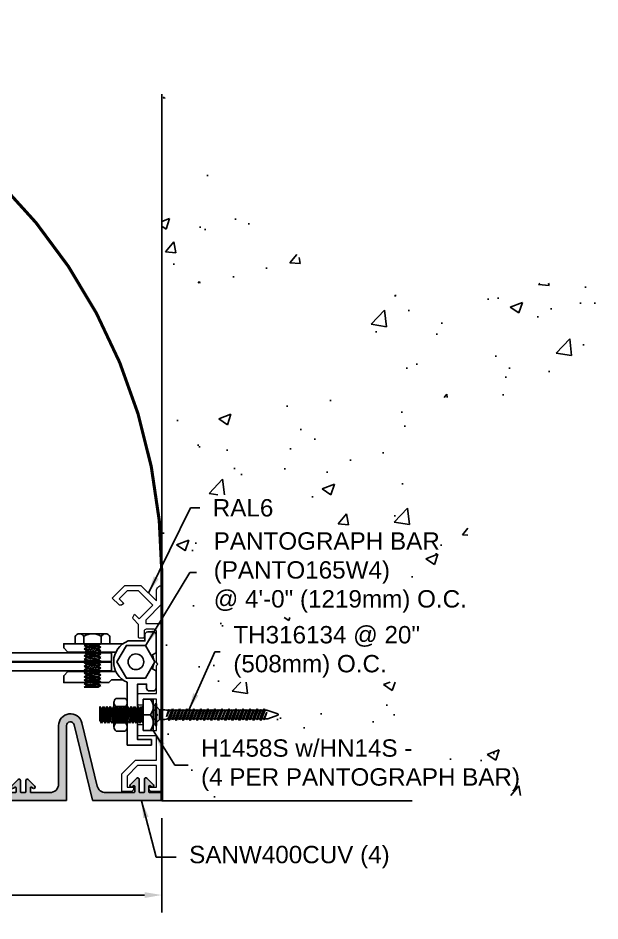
# Model space of a CAD drawing. Header units: inches. Extents: x 1.1 to 35.6, y -15.9 to 21.6.
# Drawn here: x 27.26 to 35.65, y -15.91 to -2.9 of the extents above; entities that cross this region are included whole.
import ezdxf

# ---------------------------------------------------------------- set-up
doc = ezdxf.new("R2010")
doc.units = ezdxf.units.IN
doc.header["$MEASUREMENT"] = 0
for name, color, linetype in [('Anchors', 4, 'Continuous'), ('Conditions', 1, 'Continuous'), ('Dimensions', 3, 'Continuous'), ('Fillers', 2, 'Continuous'), ('Metals', 7, 'Continuous'), ('Text', 2, 'Continuous')]:
    doc.layers.add(name, color=color, linetype=linetype)
doc.styles.add('Arial', font='arial.ttf')
doc.dimstyles.new('Arial', dxfattribs={"dimtxt": 0.25, "dimasz": 0.25, "dimexe": 0.25, "dimexo": 0.25, "dimgap": 0.25, "dimtad": 0, "dimtih": 1, "dimtoh": 1, "dimdec": 4, "dimzin": 0, "dimdsep": 46, "dimlunit": 4, "dimtxsty": 'Arial', "dimcen": 0.25, "dimadec": 0, "dimazin": 0, "dimtfac": 1, "dimtdec": 4, "dimtofl": 0, "dimtmove": 0, "dimatfit": 3, "dimfxl": 0, "dimfrac": 2, "dimtolj": 1, "dimtzin": 0, "dimarcsym": 0})

# ---------------------------------------------------------------- blocks, each defined once
blk = doc.blocks.new('H1458S')
for p, q in [((-0.188, 0.144), (0.187, 0.144)), ((-0.25, 0.104), (-0.25, 0)), ((-0.25, 0), (0.25, 0)), ((-0.125, 0), (-0.125, 0.104)), ((-0.119, 0), (-0.085, -0.02)), ((-0.085, -0.02), (0.048, 0)), ((0.125, 0), (0.125, 0.104)), ((0.25, 0.104), (0.25, 0)), ((-0.119, -0.05), (0.119, -0.025)), ((-0.119, -0.05), (-0.085, -0.03)), ((-0.119, -0.05), (-0.085, -0.07)), ((-0.119, -0.1), (0.119, -0.075)), ((-0.119, -0.1), (-0.085, -0.08)), ((-0.119, -0.1), (-0.085, -0.12)), ((-0.119, -0.15), (0.119, -0.125)), ((-0.085, -0.03), (0.085, -0.005)), ((-0.085, -0.02), (-0.085, -0.03)), ((-0.085, -0.07), (0.085, -0.045)), ((-0.085, -0.08), (0.085, -0.055)), ((-0.085, -0.07), (-0.085, -0.08)), ((-0.085, -0.12), (0.085, -0.095)), ((-0.085, -0.13), (0.085, -0.105)), ((-0.085, -0.12), (-0.085, -0.13)), ((0.094, 0), (0.085, -0.005)), ((0.119, -0.025), (0.085, -0.005)), ((0.119, -0.025), (0.085, -0.045)), ((0.085, -0.045), (0.085, -0.055)), ((0.119, -0.075), (0.085, -0.055)), ((0.119, -0.075), (0.085, -0.095)), ((0.085, -0.095), (0.085, -0.105)), ((0.119, -0.125), (0.085, -0.105)), ((0.119, -0.125), (0.085, -0.145)), ((-0.119, -0.15), (-0.085, -0.13)), ((-0.119, -0.15), (-0.085, -0.17)), ((-0.119, -0.2), (0.119, -0.175)), ((-0.119, -0.2), (-0.085, -0.18)), ((-0.119, -0.2), (-0.085, -0.22)), ((-0.119, -0.25), (0.119, -0.225)), ((-0.119, -0.25), (-0.085, -0.23)), ((-0.119, -0.25), (-0.085, -0.27)), ((-0.085, -0.17), (0.085, -0.145)), ((-0.085, -0.18), (0.085, -0.155)), ((-0.085, -0.17), (-0.085, -0.18)), ((-0.085, -0.22), (0.085, -0.195)), ((-0.085, -0.23), (0.085, -0.205)), ((-0.085, -0.22), (-0.085, -0.23)), ((-0.085, -0.27), (0.085, -0.245)), ((-0.085, -0.28), (0.085, -0.255)), ((0.085, -0.145), (0.085, -0.155)), ((0.119, -0.175), (0.085, -0.155)), ((0.119, -0.175), (0.085, -0.195)), ((0.085, -0.195), (0.085, -0.205)), ((0.119, -0.225), (0.085, -0.205)), ((0.119, -0.225), (0.085, -0.245)), ((0.085, -0.245), (0.085, -0.255)), ((0.119, -0.275), (0.085, -0.255)), ((-0.119, -0.3), (0.119, -0.275)), ((-0.119, -0.3), (-0.085, -0.28)), ((-0.119, -0.3), (-0.085, -0.32)), ((-0.119, -0.35), (0.119, -0.325)), ((-0.119, -0.35), (-0.085, -0.33)), ((-0.119, -0.35), (-0.085, -0.37)), ((-0.119, -0.4), (0.119, -0.375)), ((-0.119, -0.4), (-0.085, -0.38)), ((-0.085, -0.27), (-0.085, -0.28)), ((-0.085, -0.32), (0.085, -0.295)), ((-0.085, -0.33), (0.085, -0.305)), ((-0.085, -0.32), (-0.085, -0.33)), ((-0.085, -0.37), (0.085, -0.345)), ((-0.085, -0.38), (0.085, -0.355)), ((-0.085, -0.37), (-0.085, -0.38)), ((0.119, -0.275), (0.085, -0.295)), ((0.085, -0.295), (0.085, -0.305)), ((0.119, -0.325), (0.085, -0.305)), ((0.119, -0.325), (0.085, -0.345)), ((0.085, -0.345), (0.085, -0.355)), ((0.119, -0.375), (0.085, -0.355)), ((0.119, -0.375), (0.085, -0.395)), ((-0.119, -0.4), (-0.085, -0.42)), ((-0.119, -0.45), (0.119, -0.425)), ((-0.119, -0.45), (-0.085, -0.43)), ((-0.119, -0.45), (-0.085, -0.47)), ((-0.119, -0.5), (0.119, -0.475)), ((-0.119, -0.5), (-0.085, -0.48)), ((-0.119, -0.5), (-0.085, -0.52)), ((-0.085, -0.42), (0.085, -0.395)), ((-0.085, -0.43), (0.085, -0.405)), ((-0.085, -0.42), (-0.085, -0.43)), ((-0.085, -0.47), (0.085, -0.445)), ((-0.085, -0.48), (0.085, -0.455)), ((-0.085, -0.47), (-0.085, -0.48)), ((-0.085, -0.52), (0.085, -0.495)), ((-0.085, -0.53), (0.085, -0.505)), ((-0.085, -0.52), (-0.085, -0.53)), ((0.085, -0.395), (0.085, -0.405)), ((0.119, -0.425), (0.085, -0.405)), ((0.119, -0.425), (0.085, -0.445)), ((0.085, -0.445), (0.085, -0.455)), ((0.119, -0.475), (0.085, -0.455)), ((0.119, -0.475), (0.085, -0.495)), ((0.085, -0.495), (0.085, -0.505)), ((0.119, -0.525), (0.085, -0.505)), ((-0.119, -0.55), (0.119, -0.525)), ((-0.119, -0.55), (-0.085, -0.53)), ((-0.119, -0.55), (-0.085, -0.57)), ((-0.119, -0.6), (0.119, -0.575)), ((-0.119, -0.6), (-0.085, -0.58)), ((-0.119, -0.6), (-0.085, -0.62)), ((-0.085, -0.57), (0.085, -0.545)), ((-0.085, -0.58), (0.085, -0.555)), ((-0.085, -0.57), (-0.085, -0.58)), ((-0.085, -0.62), (0.085, -0.595)), ((-0.085, -0.62), (-0.085, -0.625)), ((-0.085, -0.625), (0.119, -0.625)), ((-0.048, -0.625), (0.085, -0.605)), ((0.119, -0.525), (0.085, -0.545)), ((0.085, -0.545), (0.085, -0.555)), ((0.119, -0.575), (0.085, -0.555)), ((0.119, -0.575), (0.085, -0.595)), ((0.085, -0.595), (0.085, -0.605)), ((0.119, -0.625), (0.085, -0.605))]:
    blk.add_line(p, q)
for centre, radius, start, end in [((-0.188, 0.075), 0.0688, 24.7615, 155.2385), ((0, -0.071), 0.215, 54.5107, 125.4893), ((0.187, 0.075), 0.0688, 24.7615, 155.2385)]:
    blk.add_arc(centre, radius, start, end)
blk = doc.blocks.new('HN14S')
for p, q in [((-0.176, 0), (0.176, 0)), ((-0.234, -0.161), (-0.234, -0.03)), ((-0.117, -0.161), (-0.117, -0.03)), ((0.117, -0.161), (0.117, -0.03)), ((0.235, -0.161), (0.235, -0.03)), ((-0.176, -0.191), (0.176, -0.191))]:
    blk.add_line(p, q)
for centre, radius, start, end in [((-0.176, -0.072), 0.0723, 35.7751, 144.2249), ((0, -0.244), 0.244, 61.2813, 118.7187), ((0.176, -0.072), 0.0723, 35.7751, 144.2249), ((-0.176, -0.119), 0.0723, 215.7751, 324.2249), ((0, 0.053), 0.244, 241.2813, 298.7187), ((0.176, -0.119), 0.0723, 215.7751, 324.2249)]:
    blk.add_arc(centre, radius, start, end)
blk = doc.blocks.new('H1458 TURNED')
for p, q in [((2.003, 22.663), (1.859, 22.663)), ((1.859, 22.213), (1.859, 22.663)), ((2.003, 22.213), (2.003, 22.663)), ((2.003, 22.532), (2.009, 22.523)), ((2.028, 22.557), (2.009, 22.523)), ((2.034, 22.353), (2.009, 22.523)), ((2.028, 22.557), (2.048, 22.523)), ((2.053, 22.319), (2.028, 22.557)), ((2.073, 22.353), (2.048, 22.523)), ((2.048, 22.523), (2.059, 22.523)), ((2.078, 22.557), (2.059, 22.523)), ((2.084, 22.353), (2.059, 22.523)), ((2.078, 22.557), (2.098, 22.523)), ((2.103, 22.319), (2.078, 22.557)), ((2.123, 22.353), (2.098, 22.523)), ((2.098, 22.523), (2.109, 22.523)), ((2.128, 22.557), (2.109, 22.523)), ((2.134, 22.353), (2.109, 22.523)), ((2.128, 22.557), (2.148, 22.523)), ((2.153, 22.319), (2.128, 22.557)), ((2.173, 22.353), (2.148, 22.523)), ((2.148, 22.523), (2.159, 22.523)), ((2.178, 22.557), (2.159, 22.523)), ((2.184, 22.353), (2.159, 22.523)), ((2.178, 22.557), (2.198, 22.523)), ((2.203, 22.319), (2.178, 22.557)), ((2.223, 22.353), (2.198, 22.523)), ((2.198, 22.523), (2.209, 22.523)), ((2.228, 22.557), (2.209, 22.523)), ((2.234, 22.353), (2.209, 22.523)), ((2.228, 22.557), (2.248, 22.523)), ((2.253, 22.319), (2.228, 22.557)), ((2.273, 22.353), (2.248, 22.523)), ((2.248, 22.523), (2.259, 22.523)), ((2.278, 22.557), (2.259, 22.523)), ((2.284, 22.353), (2.259, 22.523)), ((2.278, 22.557), (2.298, 22.523)), ((2.303, 22.319), (2.278, 22.557)), ((2.298, 22.523), (2.309, 22.523)), ((2.323, 22.353), (2.298, 22.523)), ((2.328, 22.557), (2.309, 22.523)), ((2.334, 22.353), (2.309, 22.523)), ((2.328, 22.557), (2.348, 22.523)), ((2.353, 22.319), (2.328, 22.557)), ((2.373, 22.353), (2.348, 22.523)), ((2.348, 22.523), (2.359, 22.523)), ((2.378, 22.557), (2.359, 22.523)), ((2.384, 22.353), (2.359, 22.523)), ((2.378, 22.557), (2.398, 22.523)), ((2.403, 22.319), (2.378, 22.557)), ((2.423, 22.353), (2.398, 22.523)), ((2.398, 22.523), (2.409, 22.523)), ((2.428, 22.557), (2.409, 22.523)), ((2.434, 22.353), (2.409, 22.523)), ((2.428, 22.557), (2.448, 22.523)), ((2.453, 22.319), (2.428, 22.557)), ((2.473, 22.353), (2.448, 22.523)), ((2.448, 22.523), (2.459, 22.523)), ((2.478, 22.557), (2.459, 22.523)), ((2.484, 22.353), (2.459, 22.523)), ((2.478, 22.557), (2.498, 22.523)), ((2.503, 22.319), (2.478, 22.557)), ((2.523, 22.353), (2.498, 22.523)), ((2.498, 22.523), (2.509, 22.523)), ((2.528, 22.557), (2.509, 22.523)), ((2.534, 22.353), (2.509, 22.523)), ((2.528, 22.557), (2.548, 22.523)), ((2.553, 22.319), (2.528, 22.557)), ((2.573, 22.353), (2.548, 22.523)), ((2.548, 22.523), (2.559, 22.523)), ((2.578, 22.557), (2.559, 22.523)), ((2.584, 22.353), (2.559, 22.523)), ((2.578, 22.557), (2.598, 22.523)), ((2.603, 22.319), (2.578, 22.557)), ((2.598, 22.523), (2.609, 22.523)), ((2.623, 22.353), (2.598, 22.523)), ((2.628, 22.557), (2.609, 22.523)), ((2.628, 22.389), (2.609, 22.523)), ((2.628, 22.353), (2.628, 22.557)), ((1.899, 22.438), (2.003, 22.438)), ((2.023, 22.353), (2.003, 22.486)), ((2.003, 22.319), (2.023, 22.353)), ((2.023, 22.353), (2.034, 22.353)), ((2.053, 22.319), (2.034, 22.353)), ((2.053, 22.319), (2.073, 22.353)), ((2.073, 22.353), (2.084, 22.353)), ((2.103, 22.319), (2.084, 22.353)), ((2.103, 22.319), (2.123, 22.353)), ((2.123, 22.353), (2.134, 22.353)), ((2.153, 22.319), (2.134, 22.353)), ((2.153, 22.319), (2.173, 22.353)), ((2.173, 22.353), (2.184, 22.353)), ((2.203, 22.319), (2.184, 22.353)), ((2.203, 22.319), (2.223, 22.353)), ((2.223, 22.353), (2.234, 22.353)), ((2.253, 22.319), (2.234, 22.353)), ((2.253, 22.319), (2.273, 22.353)), ((2.273, 22.353), (2.284, 22.353)), ((2.303, 22.319), (2.284, 22.353)), ((2.303, 22.319), (2.323, 22.353)), ((2.323, 22.353), (2.334, 22.353)), ((2.353, 22.319), (2.334, 22.353)), ((2.353, 22.319), (2.373, 22.353)), ((2.373, 22.353), (2.384, 22.353)), ((2.403, 22.319), (2.384, 22.353)), ((2.403, 22.319), (2.423, 22.353)), ((2.423, 22.353), (2.434, 22.353)), ((2.453, 22.319), (2.434, 22.353)), ((2.453, 22.319), (2.473, 22.353)), ((2.473, 22.353), (2.484, 22.353)), ((2.503, 22.319), (2.484, 22.353)), ((2.503, 22.319), (2.523, 22.353)), ((2.523, 22.353), (2.534, 22.353)), ((2.553, 22.319), (2.534, 22.353)), ((2.553, 22.319), (2.573, 22.353)), ((2.573, 22.353), (2.584, 22.353)), ((2.603, 22.319), (2.584, 22.353)), ((2.603, 22.319), (2.623, 22.353)), ((2.623, 22.353), (2.628, 22.353)), ((2.003, 22.213), (1.859, 22.213)), ((2.003, 22.213), (1.899, 22.213))]:
    blk.add_line(p, q)
for centre in [(2.036, 22.551), (2.036, 22.326)]:
    blk.add_arc(centre, 0.177, 140.4539, 219.5461)
blk = doc.blocks.new('TH316134 BEYOND')
for p, q in [((-0.157, 0.019), (0.157, 0.019)), ((-0.157, 0), (-0.157, 0.019)), ((-0.157, 0), (0.157, 0)), ((-0.135, 0.029), (-0.134, 0.046)), ((-0.115, 0), (-0.07, -0.045)), ((-0.065, 0.019), (-0.065, 0.046)), ((0.064, 0.019), (0.064, 0.046)), ((0.115, 0), (0.07, -0.045)), ((0.135, 0.029), (0.134, 0.046)), ((0.157, 0.019), (0.157, 0)), ((-0.07, -0.045), (0.07, -0.045)), ((-0.07, -0.045), (-0.07, -0.112)), ((-0.069, -0.122), (-0.063, -0.148)), ((0.069, -0.122), (0.063, -0.148)), ((0.07, -0.045), (0.07, -0.112)), ((-0.086, -0.234), (0.086, -0.184)), ((-0.086, -0.234), (-0.062, -0.221)), ((-0.086, -0.234), (-0.062, -0.247)), ((-0.074, -0.184), (0.032, -0.147)), ((-0.074, -0.184), (-0.062, -0.177)), ((-0.074, -0.184), (-0.062, -0.19)), ((-0.074, -0.285), (0.074, -0.234)), ((0.032, -0.147), (-0.062, -0.19)), ((-0.062, -0.177), (0.032, -0.147)), ((-0.062, -0.157), (-0.062, -0.177)), ((0.062, -0.171), (-0.062, -0.221)), ((-0.062, -0.19), (-0.062, -0.221)), ((0.062, -0.197), (-0.062, -0.247)), ((-0.062, -0.279), (0.062, -0.228)), ((0.062, -0.241), (-0.062, -0.291)), ((-0.062, -0.247), (-0.062, -0.279)), ((0.062, -0.157), (0.062, -0.171)), ((0.086, -0.184), (0.062, -0.171)), ((0.086, -0.184), (0.062, -0.197)), ((0.062, -0.197), (0.062, -0.228)), ((0.074, -0.234), (0.062, -0.228)), ((0.074, -0.234), (0.062, -0.241)), ((0.062, -0.241), (0.062, -0.272)), ((-0.086, -0.336), (0.086, -0.285)), ((-0.086, -0.336), (-0.062, -0.323)), ((-0.086, -0.336), (-0.062, -0.349)), ((-0.086, -0.437), (0.086, -0.387)), ((-0.074, -0.285), (-0.062, -0.279)), ((-0.074, -0.285), (-0.062, -0.291)), ((-0.074, -0.387), (0.074, -0.336)), ((-0.074, -0.387), (-0.062, -0.381)), ((-0.074, -0.387), (-0.062, -0.393)), ((0.062, -0.272), (-0.062, -0.323)), ((-0.062, -0.291), (-0.062, -0.323)), ((0.062, -0.298), (-0.062, -0.349)), ((-0.062, -0.381), (0.062, -0.33)), ((0.062, -0.342), (-0.062, -0.393)), ((-0.062, -0.349), (-0.062, -0.381)), ((0.062, -0.374), (-0.062, -0.425)), ((0.086, -0.285), (0.062, -0.272)), ((0.086, -0.285), (0.062, -0.298)), ((0.062, -0.298), (0.062, -0.33)), ((0.074, -0.336), (0.062, -0.33)), ((0.074, -0.336), (0.062, -0.342)), ((0.062, -0.342), (0.062, -0.374)), ((0.086, -0.387), (0.062, -0.374)), ((0.086, -0.387), (0.062, -0.4)), ((-0.086, -0.437), (-0.062, -0.425)), ((-0.086, -0.437), (-0.062, -0.45)), ((-0.086, -0.539), (0.086, -0.488)), ((-0.074, -0.488), (0.074, -0.437)), ((-0.074, -0.488), (-0.062, -0.482)), ((-0.074, -0.488), (-0.062, -0.494)), ((-0.062, -0.393), (-0.062, -0.425)), ((0.062, -0.4), (-0.062, -0.45)), ((-0.062, -0.482), (0.062, -0.431)), ((0.062, -0.444), (-0.062, -0.494)), ((-0.062, -0.45), (-0.062, -0.482)), ((0.062, -0.475), (-0.062, -0.526)), ((-0.062, -0.494), (-0.062, -0.526)), ((0.062, -0.501), (-0.062, -0.552)), ((0.062, -0.4), (0.062, -0.431)), ((0.074, -0.437), (0.062, -0.431)), ((0.074, -0.437), (0.062, -0.444)), ((0.062, -0.444), (0.062, -0.475)), ((0.086, -0.488), (0.062, -0.475)), ((0.086, -0.488), (0.062, -0.501)), ((0.062, -0.501), (0.062, -0.533)), ((-0.086, -0.539), (-0.062, -0.526)), ((-0.086, -0.539), (-0.062, -0.552)), ((-0.086, -0.641), (0.086, -0.59)), ((-0.086, -0.641), (-0.062, -0.628)), ((-0.086, -0.641), (-0.062, -0.654)), ((-0.074, -0.59), (0.074, -0.539)), ((-0.074, -0.59), (-0.062, -0.584)), ((-0.074, -0.59), (-0.062, -0.596)), ((-0.074, -0.691), (0.074, -0.641)), ((-0.062, -0.584), (0.062, -0.533)), ((0.062, -0.545), (-0.062, -0.596)), ((-0.062, -0.552), (-0.062, -0.584)), ((0.062, -0.577), (-0.062, -0.628)), ((-0.062, -0.596), (-0.062, -0.628)), ((0.062, -0.603), (-0.062, -0.654)), ((-0.062, -0.685), (0.062, -0.634)), ((0.062, -0.647), (-0.062, -0.698)), ((0.074, -0.539), (0.062, -0.533)), ((0.074, -0.539), (0.062, -0.545)), ((0.062, -0.545), (0.062, -0.577)), ((0.086, -0.59), (0.062, -0.577)), ((0.086, -0.59), (0.062, -0.603)), ((0.062, -0.603), (0.062, -0.634)), ((0.074, -0.641), (0.062, -0.634)), ((0.074, -0.641), (0.062, -0.647)), ((0.062, -0.647), (0.062, -0.678)), ((-0.086, -0.742), (0.086, -0.691)), ((-0.086, -0.742), (-0.062, -0.729)), ((-0.086, -0.742), (-0.062, -0.755)), ((-0.074, -0.691), (-0.062, -0.685)), ((-0.074, -0.691), (-0.062, -0.698)), ((-0.074, -0.793), (0.074, -0.742)), ((-0.062, -0.654), (-0.062, -0.685)), ((0.062, -0.678), (-0.062, -0.729)), ((-0.062, -0.698), (-0.062, -0.729)), ((0.062, -0.704), (-0.062, -0.755)), ((-0.062, -0.787), (0.062, -0.736)), ((0.062, -0.748), (-0.062, -0.799)), ((-0.062, -0.755), (-0.062, -0.787)), ((0.062, -0.78), (-0.062, -0.831)), ((0.086, -0.691), (0.062, -0.678)), ((0.086, -0.691), (0.062, -0.704)), ((0.062, -0.704), (0.062, -0.736)), ((0.074, -0.742), (0.062, -0.736)), ((0.074, -0.742), (0.062, -0.748)), ((0.062, -0.748), (0.062, -0.78)), ((0.086, -0.793), (0.062, -0.78)), ((-0.086, -0.844), (0.086, -0.793)), ((-0.086, -0.844), (-0.062, -0.831)), ((-0.086, -0.844), (-0.062, -0.857)), ((-0.086, -0.945), (0.086, -0.895)), ((-0.074, -0.793), (-0.062, -0.787)), ((-0.074, -0.793), (-0.062, -0.799)), ((-0.074, -0.895), (0.074, -0.844)), ((-0.074, -0.895), (-0.062, -0.888)), ((-0.074, -0.895), (-0.062, -0.901)), ((-0.062, -0.799), (-0.062, -0.831)), ((0.062, -0.806), (-0.062, -0.857)), ((-0.062, -0.888), (0.062, -0.838)), ((0.062, -0.85), (-0.062, -0.901)), ((-0.062, -0.857), (-0.062, -0.888)), ((0.062, -0.882), (-0.062, -0.932)), ((-0.062, -0.901), (-0.062, -0.932)), ((0.062, -0.907), (-0.062, -0.958)), ((0.086, -0.793), (0.062, -0.806)), ((0.062, -0.806), (0.062, -0.838)), ((0.074, -0.844), (0.062, -0.838)), ((0.074, -0.844), (0.062, -0.85)), ((0.062, -0.85), (0.062, -0.882)), ((0.086, -0.895), (0.062, -0.882)), ((0.086, -0.895), (0.062, -0.907)), ((0.062, -0.907), (0.062, -0.939)), ((-0.086, -0.945), (-0.062, -0.932)), ((-0.086, -0.945), (-0.062, -0.958)), ((-0.086, -1.047), (0.086, -0.996)), ((-0.086, -1.047), (-0.062, -1.034)), ((-0.074, -0.996), (0.074, -0.945)), ((-0.074, -0.996), (-0.062, -0.99)), ((-0.074, -0.996), (-0.062, -1.002)), ((-0.062, -0.99), (0.062, -0.939)), ((0.062, -0.951), (-0.062, -1.002)), ((-0.062, -0.958), (-0.062, -0.99)), ((0.062, -0.983), (-0.062, -1.034)), ((-0.062, -1.002), (-0.062, -1.034)), ((0.062, -1.009), (-0.062, -1.06)), ((0.074, -0.945), (0.062, -0.939)), ((0.074, -0.945), (0.062, -0.951)), ((0.062, -0.951), (0.062, -0.983)), ((0.086, -0.996), (0.062, -0.983)), ((0.086, -0.996), (0.062, -1.009)), ((0.062, -1.009), (0.062, -1.041)), ((-0.086, -1.047), (-0.062, -1.06)), ((-0.086, -1.148), (0.086, -1.098)), ((-0.086, -1.148), (-0.062, -1.136)), ((-0.086, -1.148), (-0.062, -1.161)), ((-0.074, -1.098), (0.074, -1.047)), ((-0.074, -1.098), (-0.062, -1.091)), ((-0.074, -1.098), (-0.062, -1.104)), ((-0.074, -1.199), (0.074, -1.148)), ((-0.062, -1.091), (0.062, -1.041)), ((0.062, -1.053), (-0.062, -1.104)), ((-0.062, -1.06), (-0.062, -1.091)), ((0.062, -1.085), (-0.062, -1.136)), ((-0.062, -1.104), (-0.062, -1.136)), ((0.062, -1.111), (-0.062, -1.161)), ((-0.062, -1.193), (0.062, -1.142)), ((0.062, -1.155), (-0.062, -1.205)), ((-0.062, -1.161), (-0.062, -1.193)), ((0.074, -1.047), (0.062, -1.041)), ((0.074, -1.047), (0.062, -1.053)), ((0.062, -1.053), (0.062, -1.085)), ((0.086, -1.098), (0.062, -1.085)), ((0.086, -1.098), (0.062, -1.111)), ((0.062, -1.111), (0.062, -1.142)), ((0.074, -1.148), (0.062, -1.142)), ((0.074, -1.148), (0.062, -1.155)), ((0.062, -1.155), (0.062, -1.186)), ((-0.086, -1.25), (0.086, -1.199)), ((-0.086, -1.25), (-0.062, -1.237)), ((-0.086, -1.25), (-0.062, -1.263)), ((-0.074, -1.199), (-0.062, -1.193)), ((-0.074, -1.199), (-0.062, -1.205)), ((-0.074, -1.301), (0.074, -1.25)), ((-0.074, -1.301), (-0.062, -1.295)), ((0.062, -1.186), (-0.062, -1.237)), ((-0.062, -1.205), (-0.062, -1.237)), ((0.062, -1.212), (-0.062, -1.263)), ((-0.062, -1.295), (0.062, -1.244)), ((0.062, -1.256), (-0.062, -1.307)), ((-0.062, -1.263), (-0.062, -1.295)), ((0.062, -1.288), (-0.062, -1.339)), ((0.086, -1.199), (0.062, -1.186)), ((0.086, -1.199), (0.062, -1.212)), ((0.062, -1.212), (0.062, -1.244)), ((0.074, -1.25), (0.062, -1.244)), ((0.074, -1.25), (0.062, -1.256)), ((0.062, -1.256), (0.062, -1.288)), ((0.086, -1.301), (0.062, -1.288)), ((-0.086, -1.352), (0.086, -1.301)), ((-0.086, -1.352), (-0.062, -1.339)), ((-0.086, -1.352), (-0.062, -1.364)), ((-0.086, -1.453), (0.086, -1.402)), ((-0.074, -1.301), (-0.062, -1.307)), ((-0.074, -1.402), (0.074, -1.352)), ((-0.074, -1.402), (-0.062, -1.396)), ((-0.074, -1.402), (-0.062, -1.409)), ((-0.062, -1.307), (-0.062, -1.339)), ((0.062, -1.314), (-0.062, -1.364)), ((-0.062, -1.396), (0.062, -1.345)), ((0.062, -1.358), (-0.062, -1.409)), ((-0.062, -1.364), (-0.062, -1.396)), ((0.062, -1.389), (-0.062, -1.44)), ((-0.062, -1.409), (-0.062, -1.44)), ((0.062, -1.415), (-0.062, -1.466)), ((0.086, -1.301), (0.062, -1.314)), ((0.062, -1.314), (0.062, -1.345)), ((0.074, -1.352), (0.062, -1.345)), ((0.074, -1.352), (0.062, -1.358)), ((0.062, -1.358), (0.062, -1.389)), ((0.086, -1.402), (0.062, -1.389)), ((0.086, -1.402), (0.062, -1.415)), ((0.062, -1.415), (0.062, -1.447)), ((-0.086, -1.453), (-0.062, -1.44)), ((-0.086, -1.453), (-0.062, -1.466)), ((-0.086, -1.555), (0.086, -1.504)), ((-0.086, -1.555), (-0.062, -1.542)), ((-0.086, -1.555), (-0.062, -1.568)), ((-0.074, -1.504), (0.074, -1.453)), ((-0.074, -1.504), (-0.062, -1.498)), ((-0.074, -1.504), (-0.062, -1.51)), ((-0.062, -1.498), (0.062, -1.447)), ((0.062, -1.459), (-0.062, -1.51)), ((-0.062, -1.466), (-0.062, -1.498)), ((0.062, -1.491), (-0.062, -1.542)), ((-0.062, -1.51), (-0.062, -1.542)), ((0.062, -1.517), (-0.062, -1.568)), ((-0.034, -1.592), (0.062, -1.549)), ((-0.034, -1.592), (0.074, -1.555)), ((0.074, -1.453), (0.062, -1.447)), ((0.074, -1.453), (0.062, -1.459)), ((0.062, -1.459), (0.062, -1.491)), ((0.086, -1.504), (0.062, -1.491)), ((0.086, -1.504), (0.062, -1.517)), ((0.062, -1.517), (0.062, -1.549)), ((0.074, -1.555), (0.062, -1.549)), ((0.074, -1.555), (0.062, -1.561)), ((-0.062, -1.568), (-0.062, -1.593)), ((-0.06, -1.609), (-0.01, -1.752)), ((0.062, -1.561), (-0.034, -1.592)), ((0.06, -1.609), (0.01, -1.752)), ((0.062, -1.561), (0.062, -1.593))]:
    blk.add_line(p, q)
for centre, radius, start, end in [((-0.146, 0.03), 0.0112, 270, 355), ((0.146, 0.03), 0.0112, 185, 270), ((-0.023, -0.112), 0.0465, 180, 191.9357), ((0.023, -0.112), 0.0465, 348.0643, 0), ((-0.109, -0.157), 0.0465, 0, 11.9357), ((0.109, -0.157), 0.0465, 168.0643, 180), ((-0.016, -1.593), 0.0465, 180, 199.3058), ((0.016, -1.593), 0.0465, 340.6942, 0), ((0, -1.747), 0.0106, 204.1001, 335.8999)]:
    blk.add_arc(centre, radius, start, end)
blk = doc.blocks.new('BL14B & C + ALL THREAD AND NUT')
for points in [[(3.127, 22.822), (3.058, 22.862), (3.058, 23.122, -0.414214), (3.098, 23.162), (3.178, 23.162, -0.414214), (3.218, 23.122), (3.218, 23.032), (3.46, 23.032, -0.678595), (3.473, 22.437), (3.473, 21.532), (3.123, 21.532), (3.123, 21.612), (3.323, 21.612), (3.323, 22.412), (3.193, 22.412), (3.193, 22.352, -0.414214), (3.153, 22.312), (3.098, 22.312, -0.414214), (3.058, 22.352), (3.058, 22.602), (3.127, 22.641)], [(3.09, 22.759, -0.074148), (3.109, 22.833)], [(3.109, 22.631, -0.074148), (3.09, 22.705)]]:
    blk.add_lwpolyline(points, format="xyb")
blk.add_lwpolyline([(3.211, 22.969), (3.074, 22.732), (3.211, 22.495), (3.485, 22.495), (3.622, 22.732), (3.485, 22.969)], close=True)
for points in [[(3.535, 22.992), (4.388, 22.992), (4.388, 22.932), (4.328, 22.872), (3.636, 22.872)], [(3.636, 22.592), (4.328, 22.592), (4.388, 22.532), (4.388, 22.432), (3.738, 22.432), (3.698, 22.472), (3.535, 22.472)]]:
    blk.add_lwpolyline(points)
blk.add_circle((3.348, 22.732), 0.113)
blk = doc.blocks.new('Ral6')
at = {"lineweight": 5}
blk.add_lwpolyline([(4.189, 4.51, 0.414214), (4.204, 4.525), (4.204, 4.66, 0.414214), (4.189, 4.675), (3.934, 4.675), (3.934, 5.081), (3.914, 5.101), (3.934, 5.121), (3.934, 5.572, -0.414214), (3.965, 5.603), (4.081, 5.603, -0.414214), (4.112, 5.572), (4.112, 5.488, 0.414214), (4.127, 5.473), (4.177, 5.473, 0.414214), (4.192, 5.488), (4.192, 5.672), (4.265, 5.745, 0.339454), (4.27, 5.782), (4.25, 5.817), (4.183, 5.75), (3.986, 5.947), (4.192, 6.153), (4.357, 6.153), (4.471, 6.039), (4.404, 5.971), (4.439, 5.951, 0.339454), (4.477, 5.956), (4.572, 6.051), (4.39, 6.233), (4.159, 6.233), (3.934, 6.009), (3.934, 6.154, 0.416043), (3.854, 6.233), (3.854, 5.966), (4.087, 5.733), (4.087, 5.683), (3.854, 5.683), (3.854, 3.263), (4.002, 3.263, 0.339454), (4.032, 3.286), (4.042, 3.325), (3.934, 3.325), (3.934, 3.638), (4.205, 3.638), (4.355, 3.488), (4.355, 3.325), (4.26, 3.325), (4.271, 3.286, 0.339454), (4.301, 3.263), (4.435, 3.263), (4.435, 3.521), (4.238, 3.718), (3.934, 3.718), (3.934, 4.065), (4.189, 4.065, 0.414214), (4.204, 4.08), (4.204, 4.215, 0.414214), (4.189, 4.23), (4.139, 4.23, 0.414214), (4.124, 4.215), (4.124, 4.145), (3.934, 4.145), (3.934, 4.35), (3.914, 4.37), (3.934, 4.39), (3.934, 4.595), (4.124, 4.595), (4.124, 4.525, 0.414214), (4.139, 4.51)], format="xyb", close=True, dxfattribs=at)
blk = doc.blocks.new('pantograph - profile')
at = {"layer": 'Metals'}
for points in [[(2.701, 22.862), (17.244, 22.862), (17.244, 22.737), (2.701, 22.737)], [(2.701, 22.727), (17.244, 22.727), (17.244, 22.602), (2.701, 22.602)]]:
    blk.add_lwpolyline(points, close=True, dxfattribs=at)
at = {"xscale": -1}
blk.add_blockref('Ral6', (21.827, 17.599), dxfattribs=at)
at = {"layer": 'Anchors', "xscale": -1}
for name, p in [('H1458S', (16.972, 22.992)), ('H1458 TURNED', (19.706, -0.469))]:
    blk.add_blockref(name, p, dxfattribs=at)
for name, p, rotation in [('HN14S', (17.472, 21.969), 270), ('TH316134 BEYOND', (17.892, 21.971), 90)]:
    blk.add_blockref(name, p, dxfattribs=dict(at, rotation=rotation))
at = {"layer": 'Metals', "xscale": -1}
blk.add_blockref('BL14B & C + ALL THREAD AND NUT', (20.945, 0), dxfattribs=at)
blk = doc.blocks.new('*D49')
at = {"layer": 'Defpoints', "color": 0}
for p in [(13.334, -14.175), (29.334, -14.175), (29.334, -15.534)]:
    blk.add_point(p, dxfattribs=at)
at = {"layer": 'Dimensions', "color": 0, "lineweight": -2}
for p, q in [((13.334, -14.425), (13.334, -15.784)), ((29.334, -14.425), (29.334, -15.784)), ((13.584, -15.534), (20.331, -15.534)), ((29.084, -15.534), (22.337, -15.534))]:
    blk.add_line(p, q, dxfattribs=at)
at = {"layer": 'Dimensions', "color": 0}
for points in [[(13.584, -15.493), (13.584, -15.576), (13.334, -15.534)], [(29.084, -15.493), (29.084, -15.576), (29.334, -15.534)]]:
    blk.add_solid(points, dxfattribs=at)
at = {"layer": 'Dimensions', "color": 0, "insert": (21.334, -15.534), "char_height": 0.25, "attachment_point": 5, "style": 'Arial'}
blk.add_mtext('\\A1;1\'-4"\\P [406mm]', dxfattribs=at)
blk = doc.blocks.new('SANW400C')
blk.add_hatch(color=256).paths.add_polyline_path([(-0.375, 0.282, 0.414214), (-0.385, 0.292), (-1.615, 0.292, 0.414214), (-1.625, 0.282), (-1.625, -0.788, -0.887018), (-1.733, -0.801), (-1.998, 0.285, 0.345765), (-2.008, 0.292), (-2.99, 0.292, 0.414214), (-3, 0.282), (-3, 0.187, 0.414214), (-2.99, 0.177), (-2.822, 0.177, -0.414214), (-2.812, 0.167), (-2.812, 0.086, -0.611952), (-2.828, 0.077), (-2.85, 0.094, 0.923247), (-2.876, 0.063), (-2.781, -0.032, 0.668179), (-2.747, -0.018), (-2.747, 0.167, -0.414214), (-2.737, 0.177), (-2.682, 0.177, -0.414214), (-2.672, 0.167), (-2.672, -0.018, 0.668179), (-2.638, -0.032), (-2.543, 0.063, 0.923247), (-2.569, 0.094), (-2.591, 0.077, -0.611952), (-2.607, 0.086), (-2.607, 0.167, -0.414214), (-2.597, 0.177), (-2.189, 0.177, -0.345765), (-2.067, 0.082), (-1.845, -0.828, 0.887018), (-1.51, -0.788), (-1.51, 0.052, -0.414214), (-1.385, 0.177), (-1.113, 0.177, -0.414214), (-1.103, 0.167), (-1.103, 0.106, -0.611952), (-1.118, 0.097), (-1.141, 0.114, 0.923247), (-1.167, 0.083), (-1.072, -0.012, 0.668179), (-1.038, 0.002), (-1.038, 0.167, -0.414214), (-1.028, 0.177), (-0.972, 0.177, -0.414214), (-0.963, 0.167), (-0.963, 0.002, 0.668179), (-0.928, -0.012), (-0.833, 0.083, 0.923247), (-0.859, 0.114), (-0.882, 0.097, -0.611952), (-0.897, 0.106), (-0.897, 0.167, -0.414214), (-0.887, 0.177), (-0.615, 0.177, -0.414214), (-0.49, 0.052), (-0.49, -0.788, 0.887018), (-0.155, -0.828), (0.067, 0.082, -0.345765), (0.189, 0.177), (0.597, 0.177, -0.414214), (0.607, 0.167), (0.607, 0.086, -0.611952), (0.591, 0.077), (0.569, 0.094, 0.923247), (0.543, 0.063), (0.638, -0.032, 0.668179), (0.672, -0.018), (0.672, 0.167, -0.414214), (0.682, 0.177), (0.737, 0.177, -0.414214), (0.747, 0.167), (0.747, -0.018, 0.668179), (0.781, -0.032), (0.876, 0.063, 0.923247), (0.85, 0.094), (0.828, 0.077, -0.611952), (0.812, 0.086), (0.812, 0.167, -0.414214), (0.822, 0.177), (0.99, 0.177, 0.414214), (1, 0.187), (1, 0.282, 0.414214), (0.99, 0.292), (0.008, 0.292, 0.345765), (-0.002, 0.285), (-0.267, -0.801, -0.887018), (-0.375, -0.788)])
at = {"linetype": 'Continuous', "flags": 128}
blk.add_lwpolyline([(-2.672, -0.018, 0.668179), (-2.638, -0.032), (-2.543, 0.063, 0.923247), (-2.569, 0.094), (-2.591, 0.077, -0.611952), (-2.607, 0.086), (-2.607, 0.167, -0.414214), (-2.597, 0.177), (-2.189, 0.177, -0.345765), (-2.067, 0.082), (-1.845, -0.828, 0.887018), (-1.51, -0.788), (-1.51, 0.052, -0.414214), (-1.385, 0.177), (-1.113, 0.177, -0.414214), (-1.103, 0.167), (-1.103, 0.106, -0.611952), (-1.118, 0.097), (-1.141, 0.114, 0.923247), (-1.167, 0.083), (-1.072, -0.012, 0.668179), (-1.038, 0.002), (-1.038, 0.167, -0.414214), (-1.028, 0.177), (-0.972, 0.177, -0.414214), (-0.963, 0.167), (-0.963, 0.002, 0.668179), (-0.928, -0.012), (-0.833, 0.083, 0.923247), (-0.859, 0.114), (-0.882, 0.097, -0.611952), (-0.897, 0.106), (-0.897, 0.167, -0.414214), (-0.887, 0.177), (-0.615, 0.177, -0.414214), (-0.49, 0.052), (-0.49, -0.788, 0.887018), (-0.155, -0.828), (0.067, 0.082, -0.345765), (0.189, 0.177), (0.597, 0.177, -0.414214), (0.607, 0.167), (0.607, 0.086, -0.611952), (0.591, 0.077), (0.569, 0.094, 0.923247), (0.543, 0.063), (0.638, -0.032, 0.668179), (0.672, -0.018), (0.672, 0.167, -0.414214), (0.682, 0.177), (0.737, 0.177, -0.414214), (0.747, 0.167), (0.747, -0.018, 0.668179), (0.781, -0.032), (0.876, 0.063, 0.923247), (0.85, 0.094), (0.828, 0.077, -0.611952), (0.812, 0.086), (0.812, 0.167, -0.414214), (0.822, 0.177), (0.99, 0.177, 0.414214), (1, 0.187), (1, 0.282, 0.414214), (0.99, 0.292), (0.008, 0.292, 0.345765), (-0.002, 0.285), (-0.267, -0.801, -0.887018), (-0.375, -0.788), (-0.375, 0.282, 0.414214), (-0.385, 0.292), (-1.615, 0.292, 0.414214), (-1.625, 0.282), (-1.625, -0.788, -0.887018), (-1.733, -0.801), (-1.998, 0.285, 0.345765), (-2.008, 0.292), (-2.99, 0.292, 0.414214), (-3, 0.282), (-3, 0.187, 0.414214), (-2.99, 0.177), (-2.822, 0.177, -0.414214), (-2.812, 0.167), (-2.812, 0.086, -0.611952), (-2.828, 0.077), (-2.85, 0.094, 0.923247), (-2.876, 0.063), (-2.781, -0.032, 0.668179), (-2.747, -0.018), (-2.747, 0.167, -0.414214), (-2.737, 0.177), (-2.682, 0.177, -0.414214), (-2.672, 0.167)], format="xyb", close=True, dxfattribs=at)

msp = doc.modelspace()

# ---------------------------------------------------------------- hatches: boundary and pattern name
at = {"layer": 'Conditions'}
h = msp.add_hatch(dxfattribs=at)
h.set_pattern_fill('AR-CONC', color=256, scale=0.25, style=0)
edge = h.paths.add_edge_path()
edge.add_line((32.941971, -8.289533), (29.334178, -3.997936))
edge.add_line((29.334178, -3.997936), (29.334178, -12.86612))
edge.add_line((29.334178, -12.86612), (29.371135, -12.86612))
edge.add_line((29.371135, -12.86612), (29.401859, -12.872615))
edge.add_arc((29.411476, -12.82712), 0.0465, 258.0643002, 270)
edge.add_line((29.411476, -12.87362), (29.431609, -12.87362))
edge.add_line((29.431609, -12.87362), (29.437772, -12.862175))
edge.add_line((29.437772, -12.862175), (29.443935, -12.87362))
edge.add_line((29.443935, -12.87362), (29.475628, -12.87362))
edge.add_line((29.475628, -12.87362), (29.488553, -12.84962))
edge.add_line((29.488553, -12.84962), (29.501478, -12.87362))
edge.add_line((29.501478, -12.87362), (29.533171, -12.87362))
edge.add_line((29.533171, -12.87362), (29.539334, -12.862175))
edge.add_line((29.539334, -12.862175), (29.545498, -12.87362))
edge.add_line((29.545498, -12.87362), (29.577191, -12.87362))
edge.add_line((29.577191, -12.87362), (29.590116, -12.84962))
edge.add_line((29.590116, -12.84962), (29.603041, -12.87362))
edge.add_line((29.603041, -12.87362), (29.634734, -12.87362))
edge.add_line((29.634734, -12.87362), (29.640897, -12.862175))
edge.add_line((29.640897, -12.862175), (29.64706, -12.87362))
edge.add_line((29.64706, -12.87362), (29.678753, -12.87362))
edge.add_line((29.678753, -12.87362), (29.691678, -12.84962))
edge.add_line((29.691678, -12.84962), (29.704603, -12.87362))
edge.add_line((29.704603, -12.87362), (29.736296, -12.87362))
edge.add_line((29.736296, -12.87362), (29.742459, -12.862175))
edge.add_line((29.742459, -12.862175), (29.748623, -12.87362))
edge.add_line((29.748623, -12.87362), (29.780316, -12.87362))
edge.add_line((29.780316, -12.87362), (29.793241, -12.84962))
edge.add_line((29.793241, -12.84962), (29.806166, -12.87362))
edge.add_line((29.806166, -12.87362), (29.837859, -12.87362))
edge.add_line((29.837859, -12.87362), (29.844022, -12.862175))
edge.add_line((29.844022, -12.862175), (29.850185, -12.87362))
edge.add_line((29.850185, -12.87362), (29.881878, -12.87362))
edge.add_line((29.881878, -12.87362), (29.894803, -12.84962))
edge.add_line((29.894803, -12.84962), (29.907728, -12.87362))
edge.add_line((29.907728, -12.87362), (29.939421, -12.87362))
edge.add_line((29.939421, -12.87362), (29.945584, -12.862175))
edge.add_line((29.945584, -12.862175), (29.951748, -12.87362))
edge.add_line((29.951748, -12.87362), (29.983441, -12.87362))
edge.add_line((29.983441, -12.87362), (29.996366, -12.84962))
edge.add_line((29.996366, -12.84962), (30.009291, -12.87362))
edge.add_line((30.009291, -12.87362), (30.040984, -12.87362))
edge.add_line((30.040984, -12.87362), (30.047147, -12.862175))
edge.add_line((30.047147, -12.862175), (30.05331, -12.87362))
edge.add_line((30.05331, -12.87362), (30.085003, -12.87362))
edge.add_line((30.085003, -12.87362), (30.097928, -12.84962))
edge.add_line((30.097928, -12.84962), (30.110853, -12.87362))
edge.add_line((30.110853, -12.87362), (30.142546, -12.87362))
edge.add_line((30.142546, -12.87362), (30.148709, -12.862175))
edge.add_line((30.148709, -12.862175), (30.154873, -12.87362))
edge.add_line((30.154873, -12.87362), (30.186566, -12.87362))
edge.add_line((30.186566, -12.87362), (30.199491, -12.84962))
edge.add_line((30.199491, -12.84962), (30.212416, -12.87362))
edge.add_line((30.212416, -12.87362), (30.244109, -12.87362))
edge.add_line((30.244109, -12.87362), (30.250272, -12.862175))
edge.add_line((30.250272, -12.862175), (30.256435, -12.87362))
edge.add_line((30.256435, -12.87362), (30.288128, -12.87362))
edge.add_line((30.288128, -12.87362), (30.301053, -12.84962))
edge.add_line((30.301053, -12.84962), (30.313978, -12.87362))
edge.add_line((30.313978, -12.87362), (30.345671, -12.87362))
edge.add_line((30.345671, -12.87362), (30.351834, -12.862175))
edge.add_line((30.351834, -12.862175), (30.357998, -12.87362))
edge.add_line((30.357998, -12.87362), (30.389691, -12.87362))
edge.add_line((30.389691, -12.87362), (30.402616, -12.84962))
edge.add_line((30.402616, -12.84962), (30.415541, -12.87362))
edge.add_line((30.415541, -12.87362), (30.447234, -12.87362))
edge.add_line((30.447234, -12.87362), (30.453397, -12.862175))
edge.add_line((30.453397, -12.862175), (30.45956, -12.87362))
edge.add_line((30.45956, -12.87362), (30.491253, -12.87362))
edge.add_line((30.491253, -12.87362), (30.504178, -12.84962))
edge.add_line((30.504178, -12.84962), (30.517103, -12.87362))
edge.add_line((30.517103, -12.87362), (30.548796, -12.87362))
edge.add_line((30.548796, -12.87362), (30.554959, -12.862175))
edge.add_line((30.554959, -12.862175), (30.561123, -12.87362))
edge.add_line((30.561123, -12.87362), (30.592816, -12.87362))
edge.add_line((30.592816, -12.87362), (30.605741, -12.84962))
edge.add_line((30.605741, -12.84962), (30.618666, -12.87362))
edge.add_line((30.618666, -12.87362), (30.650359, -12.87362))
edge.add_line((30.650359, -12.87362), (30.656522, -12.862175))
edge.add_line((30.656522, -12.862175), (30.662685, -12.87362))
edge.add_line((30.662685, -12.87362), (30.694378, -12.87362))
edge.add_line((30.694378, -12.87362), (30.707303, -12.84962))
edge.add_line((30.707303, -12.84962), (30.720228, -12.87362))
edge.add_line((30.720228, -12.87362), (30.751921, -12.87362))
edge.add_line((30.751921, -12.87362), (30.758084, -12.862175))
edge.add_line((30.758084, -12.862175), (30.764248, -12.87362))
edge.add_line((30.764248, -12.87362), (30.795941, -12.87362))
edge.add_line((30.795941, -12.87362), (30.808866, -12.84962))
edge.add_line((30.808866, -12.84962), (30.821791, -12.87362))
edge.add_line((30.821791, -12.87362), (30.847652, -12.87362))
edge.add_arc((30.847652, -12.92012), 0.0465, 70.694249, 90, ccw=False)
edge.add_line((30.863025, -12.876235), (31.004076, -12.925646))
edge.add_arc((31.00143, -12.93587), 0.010561, -75.4885761, 75.4885761, ccw=False)
edge.add_line((31.004076, -12.946094), (30.863025, -12.995505))
edge.add_arc((30.847652, -12.95162), 0.0465, 270, 289.305751, ccw=False)
edge.add_line((30.847652, -12.99812), (30.815029, -12.99812))
edge.add_line((30.815029, -12.99812), (30.808866, -13.009565))
edge.add_line((30.808866, -13.009565), (30.802702, -12.99812))
edge.add_line((30.802702, -12.99812), (30.771009, -12.99812))
edge.add_line((30.771009, -12.99812), (30.758084, -13.02212))
edge.add_line((30.758084, -13.02212), (30.745159, -12.99812))
edge.add_line((30.745159, -12.99812), (30.713467, -12.99812))
edge.add_line((30.713467, -12.99812), (30.707303, -13.009565))
edge.add_line((30.707303, -13.009565), (30.70114, -12.99812))
edge.add_line((30.70114, -12.99812), (30.669447, -12.99812))
edge.add_line((30.669447, -12.99812), (30.656522, -13.02212))
edge.add_line((30.656522, -13.02212), (30.643597, -12.99812))
edge.add_line((30.643597, -12.99812), (30.611904, -12.99812))
edge.add_line((30.611904, -12.99812), (30.605741, -13.009565))
edge.add_line((30.605741, -13.009565), (30.599577, -12.99812))
edge.add_line((30.599577, -12.99812), (30.567884, -12.99812))
edge.add_line((30.567884, -12.99812), (30.554959, -13.02212))
edge.add_line((30.554959, -13.02212), (30.542034, -12.99812))
edge.add_line((30.542034, -12.99812), (30.510342, -12.99812))
edge.add_line((30.510342, -12.99812), (30.504178, -13.009565))
edge.add_line((30.504178, -13.009565), (30.498015, -12.99812))
edge.add_line((30.498015, -12.99812), (30.466322, -12.99812))
edge.add_line((30.466322, -12.99812), (30.453397, -13.02212))
edge.add_line((30.453397, -13.02212), (30.440472, -12.99812))
edge.add_line((30.440472, -12.99812), (30.408779, -12.99812))
edge.add_line((30.408779, -12.99812), (30.402616, -13.009565))
edge.add_line((30.402616, -13.009565), (30.396452, -12.99812))
edge.add_line((30.396452, -12.99812), (30.364759, -12.99812))
edge.add_line((30.364759, -12.99812), (30.351834, -13.02212))
edge.add_line((30.351834, -13.02212), (30.338909, -12.99812))
edge.add_line((30.338909, -12.99812), (30.307217, -12.99812))
edge.add_line((30.307217, -12.99812), (30.301053, -13.009565))
edge.add_line((30.301053, -13.009565), (30.29489, -12.99812))
edge.add_line((30.29489, -12.99812), (30.263197, -12.99812))
edge.add_line((30.263197, -12.99812), (30.250272, -13.02212))
edge.add_line((30.250272, -13.02212), (30.237347, -12.99812))
edge.add_line((30.237347, -12.99812), (30.205654, -12.99812))
edge.add_line((30.205654, -12.99812), (30.199491, -13.009565))
edge.add_line((30.199491, -13.009565), (30.193327, -12.99812))
edge.add_line((30.193327, -12.99812), (30.161634, -12.99812))
edge.add_line((30.161634, -12.99812), (30.148709, -13.02212))
edge.add_line((30.148709, -13.02212), (30.135784, -12.99812))
edge.add_line((30.135784, -12.99812), (30.104092, -12.99812))
edge.add_line((30.104092, -12.99812), (30.097928, -13.009565))
edge.add_line((30.097928, -13.009565), (30.091765, -12.99812))
edge.add_line((30.091765, -12.99812), (30.060072, -12.99812))
edge.add_line((30.060072, -12.99812), (30.047147, -13.02212))
edge.add_line((30.047147, -13.02212), (30.034222, -12.99812))
edge.add_line((30.034222, -12.99812), (30.002529, -12.99812))
edge.add_line((30.002529, -12.99812), (29.996366, -13.009565))
edge.add_line((29.996366, -13.009565), (29.990202, -12.99812))
edge.add_line((29.990202, -12.99812), (29.958509, -12.99812))
edge.add_line((29.958509, -12.99812), (29.945584, -13.02212))
edge.add_line((29.945584, -13.02212), (29.932659, -12.99812))
edge.add_line((29.932659, -12.99812), (29.900967, -12.99812))
edge.add_line((29.900967, -12.99812), (29.894803, -13.009565))
edge.add_line((29.894803, -13.009565), (29.88864, -12.99812))
edge.add_line((29.88864, -12.99812), (29.856947, -12.99812))
edge.add_line((29.856947, -12.99812), (29.844022, -13.02212))
edge.add_line((29.844022, -13.02212), (29.831097, -12.99812))
edge.add_line((29.831097, -12.99812), (29.799404, -12.99812))
edge.add_line((29.799404, -12.99812), (29.793241, -13.009565))
edge.add_line((29.793241, -13.009565), (29.787077, -12.99812))
edge.add_line((29.787077, -12.99812), (29.755384, -12.99812))
edge.add_line((29.755384, -12.99812), (29.742459, -13.02212))
edge.add_line((29.742459, -13.02212), (29.729534, -12.99812))
edge.add_line((29.729534, -12.99812), (29.697842, -12.99812))
edge.add_line((29.697842, -12.99812), (29.691678, -13.009565))
edge.add_line((29.691678, -13.009565), (29.685515, -12.99812))
edge.add_line((29.685515, -12.99812), (29.653822, -12.99812))
edge.add_line((29.653822, -12.99812), (29.640897, -13.02212))
edge.add_line((29.640897, -13.02212), (29.627972, -12.99812))
edge.add_line((29.627972, -12.99812), (29.596279, -12.99812))
edge.add_line((29.596279, -12.99812), (29.590116, -13.009565))
edge.add_line((29.590116, -13.009565), (29.583952, -12.99812))
edge.add_line((29.583952, -12.99812), (29.552259, -12.99812))
edge.add_line((29.552259, -12.99812), (29.539334, -13.02212))
edge.add_line((29.539334, -13.02212), (29.526409, -12.99812))
edge.add_line((29.526409, -12.99812), (29.494717, -12.99812))
edge.add_line((29.494717, -12.99812), (29.488553, -13.009565))
edge.add_line((29.488553, -13.009565), (29.48239, -12.99812))
edge.add_line((29.48239, -12.99812), (29.450697, -12.99812))
edge.add_line((29.450697, -12.99812), (29.437772, -13.02212))
edge.add_line((29.437772, -13.02212), (29.424847, -12.99812))
edge.add_line((29.424847, -12.99812), (29.411476, -12.99812))
edge.add_arc((29.411476, -13.04462), 0.0465, 90, 101.9356998)
edge.add_line((29.401859, -12.999125), (29.371135, -13.00562))
edge.add_line((29.371135, -13.00562), (29.334178, -13.00562))
edge.add_line((29.334178, -13.00562), (29.334178, -14.174843))
edge.add_line((29.334178, -14.174843), (32.941971, -14.174843))
edge.add_line((32.941971, -14.174843), (32.941971, -8.289533))
h.paths.add_polyline_path([(29.514299, -6.719557), (35.648679, -6.719557), (35.648679, -8.366385), (29.514299, -8.366385)])
h.paths.add_polyline_path([(29.835415, -13.225654), (34.525899, -13.225654), (34.525899, -14.099517), (29.835415, -14.099517)])
h.paths.add_polyline_path([(30.017593, -10.240955), (33.743719, -10.240955), (33.743719, -11.536259), (30.017593, -11.536259)])
h.paths.add_polyline_path([(30.004277, -9.768015), (30.959427, -9.768015), (30.959427, -10.148301), (30.004277, -10.148301)], flags=16)
h.paths.add_polyline_path([(30.3006, -11.59326), (33.206637, -11.59326), (33.206637, -12.467464), (30.3006, -12.467464)])

# ---------------------------------------------------------------- linework, layer by layer
for q in [(29.334178, -3.997936), (32.941971, -14.174843)]:
    msp.add_line((29.334178, -14.174843), q, dxfattribs=at)
at = {"layer": 'Fillers'}
msp.add_lwpolyline([(29.334178, -14.174843, 0.045, 0.045, 0), (29.334178, -10.924843, 0.045, 0.045, 1), (13.334178, -10.924843, 0.045, 0.045, 0), (13.334178, -14.174843, 0, 0, 0)], format="xyseb", dxfattribs=at)

# ---------------------------------------------------------------- block references
msp.add_blockref('pantograph - profile', (11.361692, -34.906677))
at = {"layer": 'Fillers', "xscale": -1, "rotation": 180}
msp.add_blockref('SANW400C', (28.334178, -13.88236), dxfattribs=at)

# ---------------------------------------------------------------- texts
at = {"layer": 'Text', "char_height": 0.25, "attachment_point": 4, "style": 'Arial'}
for s, insert in [('\\A1;RAL6', (30.066777, -9.958158)), ('PANTOGRAPH BAR\\P(PANTO165W4)\\P@ 4\'-0" (1219mm) O.C.', (30.080093, -10.888607)), ('\\A1;TH316134 @ 20"\\P(508mm) O.C.', (30.3631, -12.030362)), ('H1458S w/HN14S -\\P(4 PER PANTOGRAPH BAR)', (29.897915, -13.662586)), ('SANW400CUV (4)', (29.726409, -14.988494))]:
    msp.add_mtext(s, dxfattribs=dict(at, insert=insert))

# ---------------------------------------------------------------- dimensions: what is measured, and where the dimension line sits
at = {"layer": 'Dimensions'}
dim = msp.add_linear_dim(base=(29.334178, -15.53443), p1=(13.334178, -14.174843), p2=(29.334178, -14.174843), dimstyle='Arial', override={"dimpost": '\\X'}, dxfattribs=at)
dim.commit()
dim.dimension.update_dxf_attribs({"geometry": '*D49', "text_midpoint": (21.334178, -15.53443), "dimtype": 160})

# ---------------------------------------------------------------- leaders
at = {"layer": 'Text', "annotation_type": 0, "has_hookline": 1, "hookline_direction": 0}
for points, text_width in [([(29.141958, -11.186364), (29.745105, -9.958158), (29.879277, -9.958158)], 0.83015), ([(29.72045, -12.87362), (30.097084, -12.030362), (30.1756, -12.030362)], 2.667462), ([(29.208178, -13.162144), (29.518224, -13.662586), (29.710415, -13.662586)], 4.565484), ([(29.040555, -14.174843), (29.25018, -14.988494), (29.538909, -14.988494)], 2.863404)]:
    msp.add_leader(points, dimstyle='Arial', override={"dimgap": 0.1875, "dimtad": 0}, dxfattribs=dict(at, text_width=text_width))
at = {"layer": 'Text', "annotation_type": 0, "has_hookline": 1, "hookline_direction": 0, "text_width": 3.601126}
msp.add_leader([(29.098491, -11.943079), (29.736665, -10.888607), (29.830093, -10.888607)], dimstyle='Arial', dxfattribs=at)

doc.saveas('drawing.dxf')
